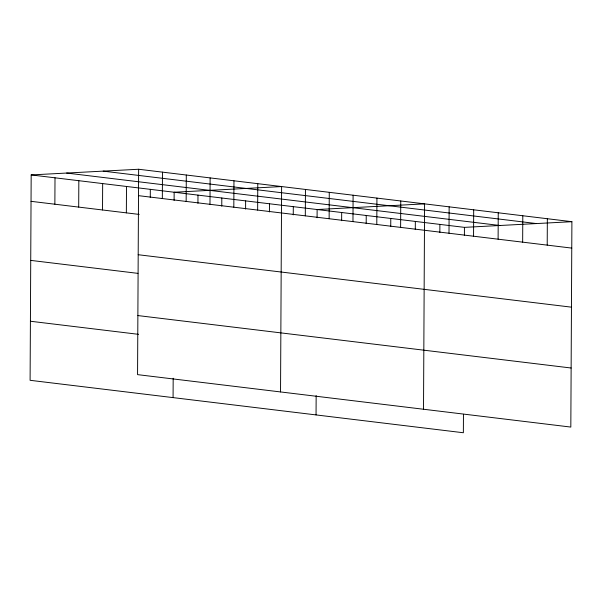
<?xml version="1.0" encoding="UTF-8"?>
<svg xmlns="http://www.w3.org/2000/svg" width="602" height="602" viewBox="0 0 602 602"><rect width="100%" height="100%" fill="white"/><g stroke="black" fill="none" stroke-linecap="round" stroke-linejoin="round"><path stroke-width="0.9" d="M138.641 169.252L137.565 374.632L570.824 427.074L571.9 221.694L138.641 169.252L31.176 174.926L30.1 380.306L463.359 432.748L463.457 414.289M54.865 204.213L55.008 177.808M78.696 207.096L78.832 180.698M102.528 209.978L102.664 183.58M126.352 212.867L126.495 186.462M150.282 197.539L150.319 189.344M162.329 198.54L162.465 172.142M173.075 397.606L173.18 378.229M174.106 200.428L174.151 192.234L281.616 186.56L280.54 391.94M186.161 201.429L186.296 175.024M197.938 203.31L197.983 195.116M209.985 204.311L210.128 177.906M221.769 206.193L221.807 197.998M233.817 207.193L233.96 180.796M245.593 209.075L245.639 200.887M257.648 210.075L257.784 183.678M269.425 211.964L269.47 203.769M293.257 214.846L293.302 206.652M305.304 215.847L305.447 189.442M316.05 414.913L316.155 395.537M317.088 217.728L317.126 209.534L424.591 203.867L423.515 409.247M329.136 218.729L329.271 192.331M341.635 220.701L341.68 212.506M352.968 221.619L353.103 195.214M366.189 223.673L366.234 215.478M376.792 224.501L376.935 198.096M390.736 226.645L390.781 218.451M400.623 227.383L400.759 200.985M415.29 229.618L415.335 221.423M439.844 232.59L439.881 224.395M449.002 233.237L449.145 206.84M464.39 235.563L464.435 227.368L31.176 174.926M473.556 236.21L473.691 209.812M498.11 239.182L498.245 212.784M522.656 242.154L522.799 215.749M547.21 245.127L547.346 218.722M464.435 227.368L571.9 221.694M103.175 171.126L536.435 223.568M66.641 173.052L499.901 225.494M138.498 195.658L571.765 248.099M31.041 201.331L139.182 214.417M138.189 254.721L571.456 307.163M30.725 260.388L137.963 273.368M137.873 315.568L571.132 368.01M30.409 321.242L138.558 334.336"/></g></svg>
